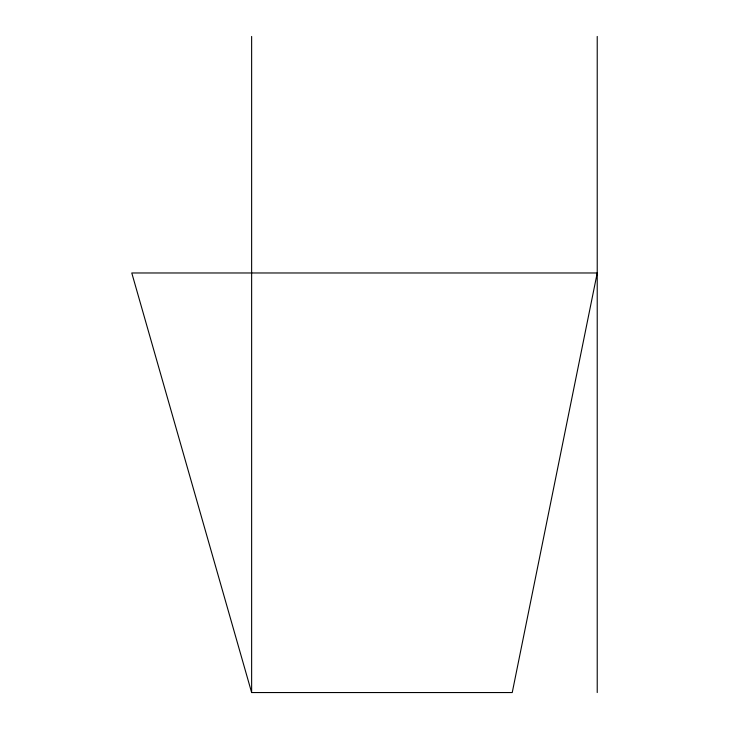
<?xml version="1.0" encoding="UTF-8"?>
<svg xmlns="http://www.w3.org/2000/svg" width="729" height="729" viewBox="0 0 729 729"><rect width="100%" height="100%" fill="white"/><g stroke="black" fill="none" stroke-linecap="round" stroke-linejoin="round"><path stroke-width="1.09" d="M251.633 692.55L512.241 692.55L597.224 272.974L131.776 272.974L251.633 692.55L251.633 36.45M597.224 36.45L597.224 692.55"/></g></svg>
